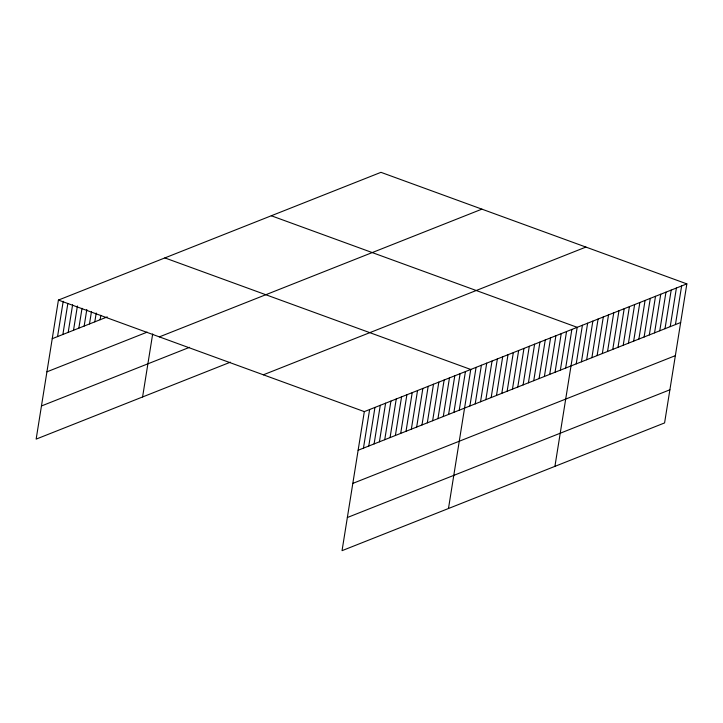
<?xml version="1.0" encoding="UTF-8"?>
<svg xmlns="http://www.w3.org/2000/svg" width="723" height="723" viewBox="0 0 723 723"><rect width="100%" height="100%" fill="white"/><g stroke="black" fill="none" stroke-linecap="round" stroke-linejoin="round"><path stroke-width="1.08" d="M686.85 283.886L364.32 411.622L342.042 550.664L664.582 422.928L686.85 283.886L380.958 172.336L58.418 300.072L36.15 439.114L230.393 362.187M57.56 336.593L63.208 301.274M62.874 334.478L67.826 303.579M68.197 332.372L72.616 304.781M73.52 330.266L77.406 305.983M78.843 328.161L82.024 308.296M84.166 326.055L86.814 309.498M89.489 323.94L91.432 311.803M94.812 321.834L96.222 313.005M100.126 319.729L100.84 315.318M142.585 396.963L152.68 333.954M363.452 448.143L369.634 409.516M368.775 446.037L374.957 407.401M374.098 443.922L380.28 405.296M379.412 441.816L385.603 403.19M384.735 439.711L390.926 401.084M390.059 437.605L396.249 398.969M395.382 435.499L401.572 396.864M400.705 433.384L406.886 394.758M406.028 431.279L412.209 392.652M411.351 429.173L417.533 390.547M416.665 427.067L422.856 388.432M421.988 424.961L428.179 386.326M427.311 422.847L433.502 384.22M432.634 420.741L438.825 382.115M437.957 418.635L444.139 380.009M443.28 416.529L449.462 377.894M448.603 414.424L454.785 375.788M453.917 412.309L460.108 373.683M459.241 410.203L465.431 371.577M448.477 508.513L470.754 369.471L164.862 257.912M469.887 405.992L476.077 367.356M475.21 403.886L481.391 365.251M480.533 401.771L486.715 363.145M485.856 399.665L492.038 361.039M491.17 397.56L497.361 358.933M496.493 395.454L502.684 356.819M501.816 393.339L508.007 354.713M507.139 391.233L513.33 352.607M512.462 389.128L518.644 350.501M517.785 387.022L523.967 348.396M523.109 384.916L529.29 346.281M528.423 382.801L534.613 344.175M533.746 380.696L539.936 342.069M539.069 378.59L545.259 339.964M544.392 376.484L550.583 337.858M549.715 374.378L555.897 335.743M555.038 372.264L561.22 333.637M560.361 370.158L566.543 331.532M565.675 368.052L571.866 329.426M554.921 466.362L577.189 327.32L271.297 215.761M576.222 363.877L582.413 325.251M581.446 361.807L587.636 323.181M586.669 359.738L592.851 321.111M591.893 357.677L598.075 319.042M597.108 355.608L603.298 316.972M602.331 353.538L608.522 314.912M607.555 351.468L613.746 312.842M612.779 349.399L618.96 310.773M618.002 347.329L624.184 308.703M623.217 345.269L629.408 306.633M628.441 343.199L634.631 304.564M633.664 341.129L639.855 302.503M638.888 339.06L645.07 300.434M644.112 336.99L650.293 298.364M649.326 334.921L655.517 296.294M654.55 332.86L660.741 294.225M659.774 330.791L665.964 292.155M664.997 328.721L671.188 290.095M670.221 326.651L676.403 288.025M675.445 324.582L681.626 285.956M52.237 338.698L107.23 316.918M46.923 371.83L147.158 332.137M159.367 336.882L481.898 209.146M41.455 405.974L189.58 347.311M263.371 374.803L585.901 247.076M358.129 450.248L680.659 322.512M352.824 483.389L675.354 355.653M347.356 517.523L669.887 389.796M58.418 300.072L364.32 411.622"/></g></svg>
